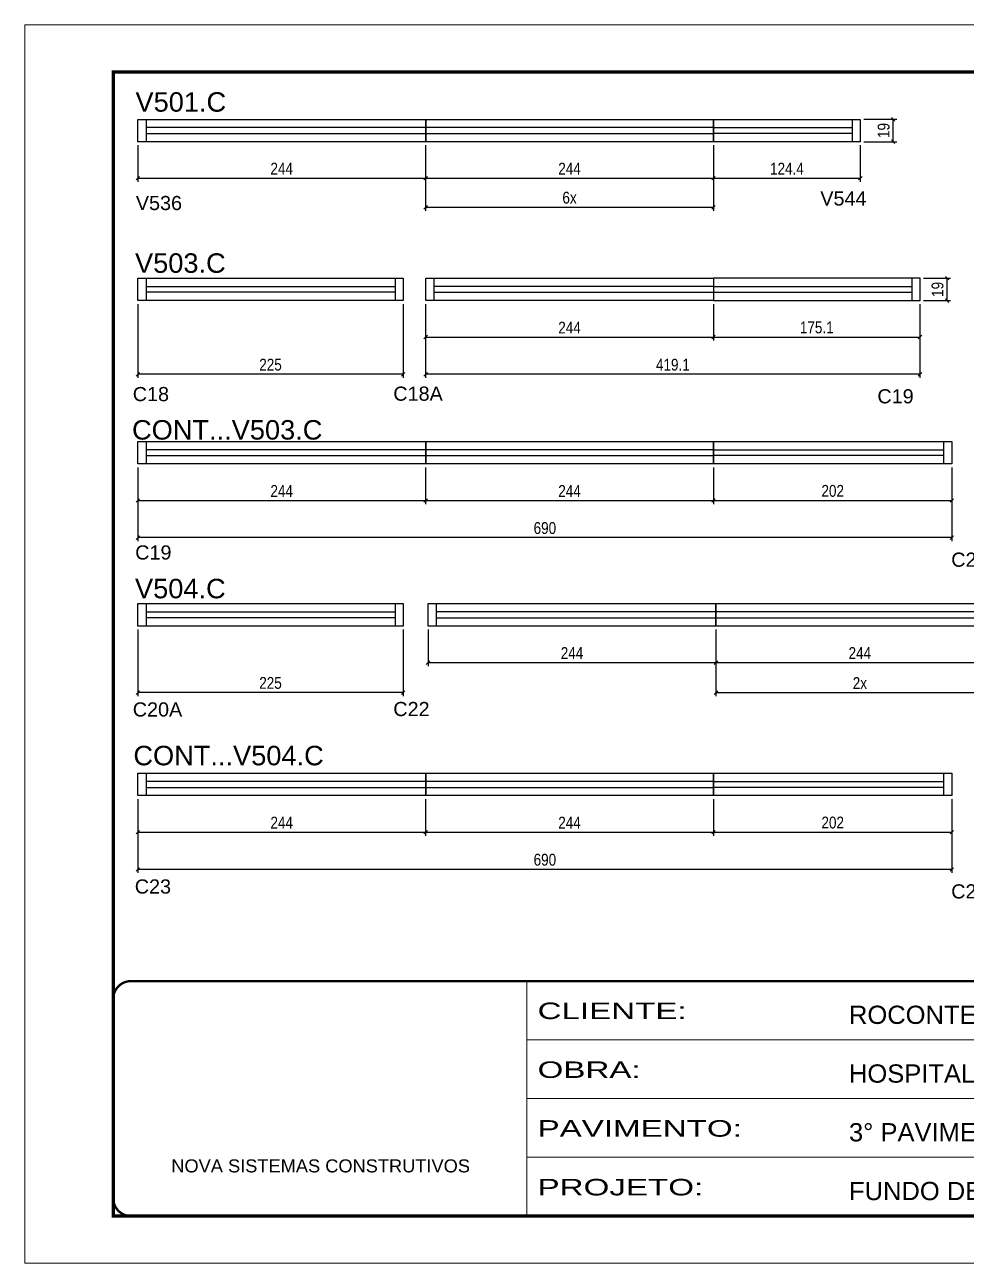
# Model space of a CAD drawing. Extents: x 2216 to 194001, y 226 to 38185.
# Drawn here: x 3815 to 4613, y 2523 to 3573 of the extents above; entities that cross this region are included whole.
import ezdxf

# ---------------------------------------------------------------- set-up
doc = ezdxf.new("R2010")
doc.units = 0
doc.linetypes.add('CONTINUO', pattern=[0])
doc.linetypes.add('DASHED', pattern=[0.75, 0.5, -0.25])
for name, color, linetype in [('5', 5, 'Continuous'), ('COTA', 241, 'Continuous'), ('NOMENCLATURA', 7, 'Continuous'), ('Painéis', 200, 'Continuous'), ('SARR_2.2x7', 40, 'Continuous')]:
    doc.layers.add(name, color=color, linetype=linetype)
for name, color, linetype, lineweight in [('Folhas', 255, 'Continuous', 9), ('Romaneio', 3, 'Continuous', 13), ('SARRAFO DE PRESSAO', 251, 'DASHED', 9)]:
    doc.layers.add(name, color=color, linetype=linetype, lineweight=lineweight)
doc.styles.add('ARIAL', font='arial.ttf')
doc.styles.add('COTA TECNICA-50', font='techl___.ttf', dxfattribs={"height": 10})
doc.styles.get("Standard").update_dxf_attribs({"font": 'arial.ttf'})
doc.styles.add('Tecnologia', font='')
doc.styles.get('Tecnologia').set_extended_font_data('Forgotten Futurist')
doc.dimstyles.new('COTA PAINEL-50', dxfattribs={"dimtxt": 10, "dimasz": 3, "dimexe": 3, "dimexo": 3, "dimgap": 3, "dimtad": 1, "dimdec": 1, "dimzin": 12, "dimdsep": 46, "dimtxsty": 'COTA TECNICA-50', "dimblk1": 'OBLIQUE', "dimblk2": 'OBLIQUE', "dimsah": 1, "dimcen": 0.9, "dimclrd": 4, "dimclre": 4, "dimclrt": 240, "dimadec": 1, "dimazin": 3, "dimtfac": 1, "dimtdec": 1, "dimtmove": 0, "dimatfit": 3, "dimfxl": 1, "dimtolj": 1, "dimtzin": 12, "dimarcsym": 0})

# ---------------------------------------------------------------- blocks, each defined once
blk = doc.blocks.new('9999999999')
at = {"color": 30, "linetype": 'CONTINUO'}
for p, q in [((98564.6, 34230.2), (98564.6, 34429.4)), ((98564.6, 34379.6), (99584, 34379.6)), ((98564.6, 34329.8), (99488, 34329.8)), ((99584, 34329.8), (99488, 34329.8)), ((99488, 34329.8), (99488, 34230.2)), ((98564.6, 34280), (99488, 34280))]:
    blk.add_line(p, q, dxfattribs=at)
at = {"color": 30, "linetype": 'CONTINUO', "const_width": 2}
blk.add_lwpolyline([(99584, 34230.2), (99584, 34414.4, 0.414214), (99569, 34429.4), (98229, 34429.4, 0.414214), (98214, 34414.4), (98214, 34245.2, 0.414214), (98229, 34230.2), (99584, 34230.2)], format="xyb", dxfattribs=at)
at = {"layer": 'Folhas'}
blk.add_lwpolyline([(98139, 34190.2), (99624, 34190.2), (99624, 35240.2), (98139, 35240.2)], close=True, dxfattribs=at)
at = {"layer": 'Folhas', "color": 30, "const_width": 3}
blk.add_lwpolyline([(98214, 34230.2), (99584, 34230.2), (99584, 35200.2), (98214, 35200.2)], close=True, dxfattribs=at)
at = {"color": 7, "linetype": 'Continuous', "ltscale": 5, "style": 'ARIAL'}
for s, height, p in [('ROCONTEC', 15.48, (98837.7, 34393.1)), ('HOSPITAL ASSUNÇÃO', 15.483, (98837.7, 34343.3)), ('3° PAVIMENTO', 15.483, (98837.7, 34293.5)), ('NOVA SISTEMAS CONSTRUTIVOS', 11.059, (98263.2, 34267.2)), ('FUNDO DE VIGA', 15.483, (98837.7, 34243.7))]:
    blk.add_text(s, height=height, dxfattribs=at).set_placement(p)
at = {"layer": 'Folhas', "color": 7, "style": 'Tecnologia', "width": 1.5}
for s, p in [('CLIENTE:', (98573.7, 34397.2)), ('OBRA:', (98573.7, 34347.3)), ('PAVIMENTO:', (98573.7, 34297.5)), ('PROJETO:', (98573.7, 34247.7))]:
    blk.add_text(s, height=14, dxfattribs=at).set_placement(p)
blk = doc.blocks.new('_Oblique')
at = {"color": 0, "linetype": 'ByBlock', "lineweight": -2}
blk.add_line((-0.5, -0.5), (0.5, 0.5), dxfattribs=at)
blk = doc.blocks.new('*D99')
at = {"layer": 'COTA', "color": 4, "linetype": 'ByBlock', "lineweight": -2, "transparency": 16777216}
for p, q in [((4398.5, 3471.1), (4398.5, 3440.2)), ((4523, 3471.1), (4523, 3440.2)), ((4398.5, 3443.2), (4523, 3443.2))]:
    blk.add_line(p, q, dxfattribs=at)
at = {"layer": 'Defpoints', "color": 0, "linetype": 'ByBlock', "transparency": 16777216}
for p in [(4398.5, 3474.1), (4523, 3474.1), (4523, 3443.2)]:
    blk.add_point(p, dxfattribs=at)
at = {"layer": 'COTA', "color": 4, "linetype": 'ByBlock', "lineweight": -2, "transparency": 16777216, "xscale": 3, "yscale": 3, "zscale": 3, "rotation": 180}
blk.add_blockref('_Oblique', (4398.5, 3443.2), dxfattribs=at)
at = {"layer": 'COTA', "color": 4, "linetype": 'ByBlock', "lineweight": -2, "transparency": 16777216, "xscale": 3, "yscale": 3, "zscale": 3}
blk.add_blockref('_Oblique', (4523, 3443.2), dxfattribs=at)
at = {"layer": 'COTA', "color": 240, "linetype": 'ByBlock', "transparency": 16777216, "insert": (4460.8, 3451.3), "char_height": 10, "attachment_point": 5, "style": 'COTA TECNICA-50'}
blk.add_mtext('\\A1;124.4', dxfattribs=at)
blk = doc.blocks.new('*D100')
at = {"layer": 'COTA', "color": 4, "linetype": 'ByBlock', "lineweight": -2, "transparency": 16777216}
for p, q in [((4526, 3493.1), (4553.9, 3493.1)), ((4550.9, 3474.1), (4550.9, 3493.1)), ((4526, 3474.1), (4553.9, 3474.1))]:
    blk.add_line(p, q, dxfattribs=at)
at = {"layer": 'Defpoints', "color": 0, "linetype": 'ByBlock', "transparency": 16777216}
for p in [(4523, 3493.1), (4550.9, 3493.1), (4523, 3474.1)]:
    blk.add_point(p, dxfattribs=at)
at = {"layer": 'COTA', "color": 4, "linetype": 'ByBlock', "lineweight": -2, "transparency": 16777216, "xscale": 3, "yscale": 3, "zscale": 3}
for p, rotation in [((4550.9, 3493.1), 90), ((4550.9, 3474.1), 270)]:
    blk.add_blockref('_Oblique', p, dxfattribs=dict(at, rotation=rotation))
at = {"layer": 'COTA', "color": 240, "linetype": 'ByBlock', "transparency": 16777216, "insert": (4542.8, 3483.6), "char_height": 10, "attachment_point": 5, "rotation": 90, "style": 'COTA TECNICA-50'}
blk.add_mtext('\\A1;19', dxfattribs=at)
blk = doc.blocks.new('*D111')
at = {"layer": 'Defpoints', "color": 0, "linetype": 'ByBlock', "transparency": 16777216}
for p in [(3910.5, 3474.1), (4154.5, 3474.1), (4154.5, 3443.2)]:
    blk.add_point(p, dxfattribs=at)
at = {"layer": 'Romaneio', "color": 4, "linetype": 'ByBlock', "lineweight": -2, "transparency": 16777216}
for p, q in [((3910.5, 3471.1), (3910.5, 3440.2)), ((4154.5, 3471.1), (4154.5, 3440.2)), ((3910.5, 3443.2), (4154.5, 3443.2))]:
    blk.add_line(p, q, dxfattribs=at)
at = {"layer": 'Romaneio', "color": 4, "linetype": 'ByBlock', "lineweight": -2, "transparency": 16777216, "xscale": 3, "yscale": 3, "zscale": 3, "rotation": 180}
blk.add_blockref('_Oblique', (3910.5, 3443.2), dxfattribs=at)
at = {"layer": 'Romaneio', "color": 4, "linetype": 'ByBlock', "lineweight": -2, "transparency": 16777216, "xscale": 3, "yscale": 3, "zscale": 3}
blk.add_blockref('_Oblique', (4154.5, 3443.2), dxfattribs=at)
at = {"layer": 'Romaneio', "color": 240, "linetype": 'ByBlock', "transparency": 16777216, "insert": (4032.5, 3451.3), "char_height": 10, "attachment_point": 5, "style": 'COTA TECNICA-50'}
blk.add_mtext('\\A1;244', dxfattribs=at)
blk = doc.blocks.new('*D6')
at = {"layer": 'Defpoints', "color": 0, "linetype": 'ByBlock', "transparency": 16777216}
for p in [(4154.5, 3474.1), (4398.5, 3474.1), (4398.5, 3443.2)]:
    blk.add_point(p, dxfattribs=at)
at = {"layer": 'Romaneio', "color": 4, "linetype": 'ByBlock', "lineweight": -2, "transparency": 16777216}
for p, q in [((4154.5, 3471.1), (4154.5, 3440.2)), ((4398.5, 3471.1), (4398.5, 3440.2)), ((4154.5, 3443.2), (4398.5, 3443.2))]:
    blk.add_line(p, q, dxfattribs=at)
at = {"layer": 'Romaneio', "color": 4, "linetype": 'ByBlock', "lineweight": -2, "transparency": 16777216, "xscale": 3, "yscale": 3, "zscale": 3, "rotation": 180}
blk.add_blockref('_Oblique', (4154.5, 3443.2), dxfattribs=at)
at = {"layer": 'Romaneio', "color": 4, "linetype": 'ByBlock', "lineweight": -2, "transparency": 16777216, "xscale": 3, "yscale": 3, "zscale": 3}
blk.add_blockref('_Oblique', (4398.5, 3443.2), dxfattribs=at)
at = {"layer": 'Romaneio', "color": 240, "linetype": 'ByBlock', "transparency": 16777216, "insert": (4276.5, 3451.3), "char_height": 10, "attachment_point": 5, "style": 'COTA TECNICA-50'}
blk.add_mtext('\\A1;244', dxfattribs=at)
blk = doc.blocks.new('*D112')
at = {"layer": 'COTA', "color": 4, "linetype": 'ByBlock', "lineweight": -2, "transparency": 16777216}
for p, q in [((4154.5, 3471.1), (4154.5, 3415.5)), ((4398.5, 3471.1), (4398.5, 3415.5)), ((4154.5, 3418.5), (4398.5, 3418.5))]:
    blk.add_line(p, q, dxfattribs=at)
at = {"layer": 'Defpoints', "color": 0, "linetype": 'ByBlock', "transparency": 16777216}
for p in [(4154.5, 3474.1), (4398.5, 3474.1), (4398.5, 3418.5)]:
    blk.add_point(p, dxfattribs=at)
at = {"layer": 'COTA', "color": 4, "linetype": 'ByBlock', "lineweight": -2, "transparency": 16777216, "xscale": 3, "yscale": 3, "zscale": 3, "rotation": 180}
blk.add_blockref('_Oblique', (4154.5, 3418.5), dxfattribs=at)
at = {"layer": 'COTA', "color": 4, "linetype": 'ByBlock', "lineweight": -2, "transparency": 16777216, "xscale": 3, "yscale": 3, "zscale": 3}
blk.add_blockref('_Oblique', (4398.5, 3418.5), dxfattribs=at)
at = {"layer": 'COTA', "color": 240, "linetype": 'ByBlock', "transparency": 16777216, "insert": (4276.5, 3426.6), "char_height": 10, "attachment_point": 5, "style": 'COTA TECNICA-50'}
blk.add_mtext('\\A1;6x', dxfattribs=at)
blk = doc.blocks.new('*D114')
at = {"layer": 'Defpoints', "color": 0, "linetype": 'ByBlock', "transparency": 16777216}
for p in [(4154.5, 3339.4), (4398.5, 3339.4), (4398.5, 3308.5)]:
    blk.add_point(p, dxfattribs=at)
at = {"layer": 'Romaneio', "color": 4, "linetype": 'ByBlock', "lineweight": -2, "transparency": 16777216}
for p, q in [((4154.5, 3336.4), (4154.5, 3305.5)), ((4398.5, 3336.4), (4398.5, 3305.5)), ((4154.5, 3308.5), (4398.5, 3308.5))]:
    blk.add_line(p, q, dxfattribs=at)
at = {"layer": 'Romaneio', "color": 4, "linetype": 'ByBlock', "lineweight": -2, "transparency": 16777216, "xscale": 3, "yscale": 3, "zscale": 3, "rotation": 180}
blk.add_blockref('_Oblique', (4154.5, 3308.5), dxfattribs=at)
at = {"layer": 'Romaneio', "color": 4, "linetype": 'ByBlock', "lineweight": -2, "transparency": 16777216, "xscale": 3, "yscale": 3, "zscale": 3}
blk.add_blockref('_Oblique', (4398.5, 3308.5), dxfattribs=at)
at = {"layer": 'Romaneio', "color": 240, "linetype": 'ByBlock', "transparency": 16777216, "insert": (4276.5, 3316.5), "char_height": 10, "attachment_point": 5, "style": 'COTA TECNICA-50'}
blk.add_mtext('\\A1;244', dxfattribs=at)
blk = doc.blocks.new('*D115')
at = {"layer": 'Defpoints', "color": 0, "linetype": 'ByBlock', "transparency": 16777216}
for p in [(4398.5, 3339.4), (4573.6, 3339.4), (4573.6, 3308.5)]:
    blk.add_point(p, dxfattribs=at)
at = {"layer": 'Romaneio', "color": 4, "linetype": 'ByBlock', "lineweight": -2, "transparency": 16777216}
for p, q in [((4398.5, 3336.4), (4398.5, 3305.5)), ((4573.6, 3336.4), (4573.6, 3305.5)), ((4398.5, 3308.5), (4573.6, 3308.5))]:
    blk.add_line(p, q, dxfattribs=at)
at = {"layer": 'Romaneio', "color": 4, "linetype": 'ByBlock', "lineweight": -2, "transparency": 16777216, "xscale": 3, "yscale": 3, "zscale": 3, "rotation": 180}
blk.add_blockref('_Oblique', (4398.5, 3308.5), dxfattribs=at)
at = {"layer": 'Romaneio', "color": 4, "linetype": 'ByBlock', "lineweight": -2, "transparency": 16777216, "xscale": 3, "yscale": 3, "zscale": 3}
blk.add_blockref('_Oblique', (4573.6, 3308.5), dxfattribs=at)
at = {"layer": 'Romaneio', "color": 240, "linetype": 'ByBlock', "transparency": 16777216, "insert": (4486.1, 3316.6), "char_height": 10, "attachment_point": 5, "style": 'COTA TECNICA-50'}
blk.add_mtext('\\A1;175.1', dxfattribs=at)
blk = doc.blocks.new('*D116')
at = {"layer": 'Defpoints', "color": 0, "linetype": 'ByBlock', "transparency": 16777216}
for p in [(3910.5, 3339.4), (4135.5, 3339.4), (3910.5, 3276.9)]:
    blk.add_point(p, dxfattribs=at)
at = {"layer": 'Romaneio', "color": 4, "linetype": 'ByBlock', "lineweight": -2, "transparency": 16777216}
for p, q in [((3910.5, 3336.4), (3910.5, 3273.9)), ((4135.5, 3336.4), (4135.5, 3273.9)), ((4135.5, 3276.9), (3910.5, 3276.9))]:
    blk.add_line(p, q, dxfattribs=at)
at = {"layer": 'Romaneio', "color": 4, "linetype": 'ByBlock', "lineweight": -2, "transparency": 16777216, "xscale": 3, "yscale": 3, "zscale": 3}
for p, rotation in [((3910.5, 3276.9), 180.0000000081264), ((4135.5, 3276.9), 8.126379569262099e-09)]:
    blk.add_blockref('_Oblique', p, dxfattribs=dict(at, rotation=rotation))
at = {"layer": 'Romaneio', "color": 240, "linetype": 'ByBlock', "transparency": 16777216, "insert": (4023, 3285), "char_height": 10, "attachment_point": 5, "rotation": 0, "style": 'COTA TECNICA-50'}
blk.add_mtext('\\A1;225', dxfattribs=at)
blk = doc.blocks.new('*D117')
at = {"layer": 'COTA', "color": 4, "linetype": 'ByBlock', "lineweight": -2, "transparency": 16777216}
for p, q in [((4398.5, 3197.9), (4398.5, 3166.9)), ((4600.6, 3197.9), (4600.6, 3166.9)), ((4398.5, 3169.9), (4600.6, 3169.9))]:
    blk.add_line(p, q, dxfattribs=at)
at = {"layer": 'Defpoints', "color": 0, "linetype": 'ByBlock', "transparency": 16777216}
for p in [(4398.5, 3200.9), (4600.6, 3200.9), (4600.6, 3169.9)]:
    blk.add_point(p, dxfattribs=at)
at = {"layer": 'COTA', "color": 4, "linetype": 'ByBlock', "lineweight": -2, "transparency": 16777216, "xscale": 3, "yscale": 3, "zscale": 3, "rotation": 180}
blk.add_blockref('_Oblique', (4398.5, 3169.9), dxfattribs=at)
at = {"layer": 'COTA', "color": 4, "linetype": 'ByBlock', "lineweight": -2, "transparency": 16777216, "xscale": 3, "yscale": 3, "zscale": 3}
blk.add_blockref('_Oblique', (4600.6, 3169.9), dxfattribs=at)
at = {"layer": 'COTA', "color": 240, "linetype": 'ByBlock', "transparency": 16777216, "insert": (4499.6, 3178), "char_height": 10, "attachment_point": 5, "style": 'COTA TECNICA-50'}
blk.add_mtext('\\A1;202', dxfattribs=at)
blk = doc.blocks.new('*D118')
at = {"layer": 'Defpoints', "color": 0, "linetype": 'ByBlock', "transparency": 16777216}
for p in [(3910.5, 3200.9), (4154.5, 3200.9), (4154.5, 3169.9)]:
    blk.add_point(p, dxfattribs=at)
at = {"layer": 'Romaneio', "color": 4, "linetype": 'ByBlock', "lineweight": -2, "transparency": 16777216}
for p, q in [((3910.5, 3197.9), (3910.5, 3166.9)), ((4154.5, 3197.9), (4154.5, 3166.9)), ((3910.5, 3169.9), (4154.5, 3169.9))]:
    blk.add_line(p, q, dxfattribs=at)
at = {"layer": 'Romaneio', "color": 4, "linetype": 'ByBlock', "lineweight": -2, "transparency": 16777216, "xscale": 3, "yscale": 3, "zscale": 3, "rotation": 180}
blk.add_blockref('_Oblique', (3910.5, 3169.9), dxfattribs=at)
at = {"layer": 'Romaneio', "color": 4, "linetype": 'ByBlock', "lineweight": -2, "transparency": 16777216, "xscale": 3, "yscale": 3, "zscale": 3}
blk.add_blockref('_Oblique', (4154.5, 3169.9), dxfattribs=at)
at = {"layer": 'Romaneio', "color": 240, "linetype": 'ByBlock', "transparency": 16777216, "insert": (4032.5, 3178), "char_height": 10, "attachment_point": 5, "style": 'COTA TECNICA-50'}
blk.add_mtext('\\A1;244', dxfattribs=at)
blk = doc.blocks.new('*D10')
at = {"layer": 'Defpoints', "color": 0, "linetype": 'ByBlock', "transparency": 16777216}
for p in [(4154.5, 3200.9), (4398.5, 3200.9), (4398.5, 3169.9)]:
    blk.add_point(p, dxfattribs=at)
at = {"layer": 'Romaneio', "color": 4, "linetype": 'ByBlock', "lineweight": -2, "transparency": 16777216}
for p, q in [((4154.5, 3197.9), (4154.5, 3166.9)), ((4398.5, 3197.9), (4398.5, 3166.9)), ((4154.5, 3169.9), (4398.5, 3169.9))]:
    blk.add_line(p, q, dxfattribs=at)
at = {"layer": 'Romaneio', "color": 4, "linetype": 'ByBlock', "lineweight": -2, "transparency": 16777216, "xscale": 3, "yscale": 3, "zscale": 3, "rotation": 180}
blk.add_blockref('_Oblique', (4154.5, 3169.9), dxfattribs=at)
at = {"layer": 'Romaneio', "color": 4, "linetype": 'ByBlock', "lineweight": -2, "transparency": 16777216, "xscale": 3, "yscale": 3, "zscale": 3}
blk.add_blockref('_Oblique', (4398.5, 3169.9), dxfattribs=at)
at = {"layer": 'Romaneio', "color": 240, "linetype": 'ByBlock', "transparency": 16777216, "insert": (4276.5, 3178), "char_height": 10, "attachment_point": 5, "style": 'COTA TECNICA-50'}
blk.add_mtext('\\A1;244', dxfattribs=at)
blk = doc.blocks.new('*D11')
at = {"layer": 'COTA', "color": 4, "linetype": 'ByBlock', "lineweight": -2, "transparency": 16777216}
for p, q in [((3910.5, 3197.9), (3910.5, 3135.4)), ((4600.6, 3197.9), (4600.6, 3135.4)), ((4600.6, 3138.4), (3910.5, 3138.4))]:
    blk.add_line(p, q, dxfattribs=at)
at = {"layer": 'Defpoints', "color": 0, "linetype": 'ByBlock', "transparency": 16777216}
for p in [(3910.5, 3200.9), (4600.6, 3200.9), (3910.5, 3138.4)]:
    blk.add_point(p, dxfattribs=at)
at = {"layer": 'COTA', "color": 4, "linetype": 'ByBlock', "lineweight": -2, "transparency": 16777216, "xscale": 3, "yscale": 3, "zscale": 3, "rotation": 180}
blk.add_blockref('_Oblique', (3910.5, 3138.4), dxfattribs=at)
at = {"layer": 'COTA', "color": 4, "linetype": 'ByBlock', "lineweight": -2, "transparency": 16777216, "xscale": 3, "yscale": 3, "zscale": 3}
blk.add_blockref('_Oblique', (4600.6, 3138.4), dxfattribs=at)
at = {"layer": 'COTA', "color": 240, "linetype": 'ByBlock', "transparency": 16777216, "insert": (4255.6, 3146.5), "char_height": 10, "attachment_point": 5, "style": 'COTA TECNICA-50'}
blk.add_mtext('\\A1;690', dxfattribs=at)
blk = doc.blocks.new('*D122')
at = {"layer": 'COTA', "color": 4, "linetype": 'ByBlock', "lineweight": -2, "transparency": 16777216}
for p, q in [((4154.5, 3336.4), (4154.5, 3273.9)), ((4573.6, 3336.4), (4573.6, 3273.9)), ((4573.6, 3276.9), (4154.5, 3276.9))]:
    blk.add_line(p, q, dxfattribs=at)
at = {"layer": 'Defpoints', "color": 0, "linetype": 'ByBlock', "transparency": 16777216}
for p in [(4154.5, 3339.4), (4573.6, 3339.4), (4154.5, 3276.9)]:
    blk.add_point(p, dxfattribs=at)
at = {"layer": 'COTA', "color": 4, "linetype": 'ByBlock', "lineweight": -2, "transparency": 16777216, "xscale": 3, "yscale": 3, "zscale": 3, "rotation": 180}
blk.add_blockref('_Oblique', (4154.5, 3276.9), dxfattribs=at)
at = {"layer": 'COTA', "color": 4, "linetype": 'ByBlock', "lineweight": -2, "transparency": 16777216, "xscale": 3, "yscale": 3, "zscale": 3}
blk.add_blockref('_Oblique', (4573.6, 3276.9), dxfattribs=at)
at = {"layer": 'COTA', "color": 240, "linetype": 'ByBlock', "transparency": 16777216, "insert": (4364.1, 3285), "char_height": 10, "attachment_point": 5, "style": 'COTA TECNICA-50'}
blk.add_mtext('\\A1;419.1', dxfattribs=at)
blk = doc.blocks.new('*D124')
at = {"layer": 'Defpoints', "color": 0, "linetype": 'ByBlock', "transparency": 16777216}
for p in [(3910.5, 3063.5), (4135.5, 3063.5), (3910.5, 3007)]:
    blk.add_point(p, dxfattribs=at)
at = {"layer": 'Romaneio', "color": 4, "linetype": 'ByBlock', "lineweight": -2, "transparency": 16777216}
for p, q in [((3910.5, 3060.5), (3910.5, 3004)), ((4135.5, 3060.5), (4135.5, 3004)), ((4135.5, 3007), (3910.5, 3007))]:
    blk.add_line(p, q, dxfattribs=at)
at = {"layer": 'Romaneio', "color": 4, "linetype": 'ByBlock', "lineweight": -2, "transparency": 16777216, "xscale": 3, "yscale": 3, "zscale": 3}
for p, rotation in [((3910.5, 3007), 180.0000000081264), ((4135.5, 3007), 8.126379569262099e-09)]:
    blk.add_blockref('_Oblique', p, dxfattribs=dict(at, rotation=rotation))
at = {"layer": 'Romaneio', "color": 240, "linetype": 'ByBlock', "transparency": 16777216, "insert": (4023, 3015.2), "char_height": 10, "attachment_point": 5, "rotation": 0, "style": 'COTA TECNICA-50'}
blk.add_mtext('\\A1;225', dxfattribs=at)
blk = doc.blocks.new('*D125')
at = {"layer": 'COTA', "color": 4, "linetype": 'ByBlock', "lineweight": -2, "transparency": 16777216}
for p, q in [((4398.5, 2916.7), (4398.5, 2885.7)), ((4600.6, 2916.7), (4600.6, 2885.7)), ((4398.5, 2888.7), (4600.6, 2888.7))]:
    blk.add_line(p, q, dxfattribs=at)
at = {"layer": 'Defpoints', "color": 0, "linetype": 'ByBlock', "transparency": 16777216}
for p in [(4398.5, 2919.7), (4600.6, 2919.7), (4600.6, 2888.7)]:
    blk.add_point(p, dxfattribs=at)
at = {"layer": 'COTA', "color": 4, "linetype": 'ByBlock', "lineweight": -2, "transparency": 16777216, "xscale": 3, "yscale": 3, "zscale": 3, "rotation": 180}
blk.add_blockref('_Oblique', (4398.5, 2888.7), dxfattribs=at)
at = {"layer": 'COTA', "color": 4, "linetype": 'ByBlock', "lineweight": -2, "transparency": 16777216, "xscale": 3, "yscale": 3, "zscale": 3}
blk.add_blockref('_Oblique', (4600.6, 2888.7), dxfattribs=at)
at = {"layer": 'COTA', "color": 240, "linetype": 'ByBlock', "transparency": 16777216, "insert": (4499.6, 2896.8), "char_height": 10, "attachment_point": 5, "style": 'COTA TECNICA-50'}
blk.add_mtext('\\A1;202', dxfattribs=at)
blk = doc.blocks.new('*D126')
at = {"layer": 'Defpoints', "color": 0, "linetype": 'ByBlock', "transparency": 16777216}
for p in [(3910.5, 2919.7), (4154.5, 2919.7), (4154.5, 2888.7)]:
    blk.add_point(p, dxfattribs=at)
at = {"layer": 'Romaneio', "color": 4, "linetype": 'ByBlock', "lineweight": -2, "transparency": 16777216}
for p, q in [((3910.5, 2916.7), (3910.5, 2885.7)), ((4154.5, 2916.7), (4154.5, 2885.7)), ((3910.5, 2888.7), (4154.5, 2888.7))]:
    blk.add_line(p, q, dxfattribs=at)
at = {"layer": 'Romaneio', "color": 4, "linetype": 'ByBlock', "lineweight": -2, "transparency": 16777216, "xscale": 3, "yscale": 3, "zscale": 3, "rotation": 180}
blk.add_blockref('_Oblique', (3910.5, 2888.7), dxfattribs=at)
at = {"layer": 'Romaneio', "color": 4, "linetype": 'ByBlock', "lineweight": -2, "transparency": 16777216, "xscale": 3, "yscale": 3, "zscale": 3}
blk.add_blockref('_Oblique', (4154.5, 2888.7), dxfattribs=at)
at = {"layer": 'Romaneio', "color": 240, "linetype": 'ByBlock', "transparency": 16777216, "insert": (4032.5, 2896.8), "char_height": 10, "attachment_point": 5, "style": 'COTA TECNICA-50'}
blk.add_mtext('\\A1;244', dxfattribs=at)
blk = doc.blocks.new('*D12')
at = {"layer": 'Defpoints', "color": 0, "linetype": 'ByBlock', "transparency": 16777216}
for p in [(4154.5, 2919.7), (4398.5, 2919.7), (4398.5, 2888.7)]:
    blk.add_point(p, dxfattribs=at)
at = {"layer": 'Romaneio', "color": 4, "linetype": 'ByBlock', "lineweight": -2, "transparency": 16777216}
for p, q in [((4154.5, 2916.7), (4154.5, 2885.7)), ((4398.5, 2916.7), (4398.5, 2885.7)), ((4154.5, 2888.7), (4398.5, 2888.7))]:
    blk.add_line(p, q, dxfattribs=at)
at = {"layer": 'Romaneio', "color": 4, "linetype": 'ByBlock', "lineweight": -2, "transparency": 16777216, "xscale": 3, "yscale": 3, "zscale": 3, "rotation": 180}
blk.add_blockref('_Oblique', (4154.5, 2888.7), dxfattribs=at)
at = {"layer": 'Romaneio', "color": 4, "linetype": 'ByBlock', "lineweight": -2, "transparency": 16777216, "xscale": 3, "yscale": 3, "zscale": 3}
blk.add_blockref('_Oblique', (4398.5, 2888.7), dxfattribs=at)
at = {"layer": 'Romaneio', "color": 240, "linetype": 'ByBlock', "transparency": 16777216, "insert": (4276.5, 2896.8), "char_height": 10, "attachment_point": 5, "style": 'COTA TECNICA-50'}
blk.add_mtext('\\A1;244', dxfattribs=at)
blk = doc.blocks.new('*D13')
at = {"layer": 'COTA', "color": 4, "linetype": 'ByBlock', "lineweight": -2, "transparency": 16777216}
for p, q in [((3910.5, 2916.7), (3910.5, 2854.1)), ((4600.6, 2916.7), (4600.6, 2854.1)), ((4600.6, 2857.1), (3910.5, 2857.1))]:
    blk.add_line(p, q, dxfattribs=at)
at = {"layer": 'Defpoints', "color": 0, "linetype": 'ByBlock', "transparency": 16777216}
for p in [(3910.5, 2919.7), (4600.6, 2919.7), (3910.5, 2857.1)]:
    blk.add_point(p, dxfattribs=at)
at = {"layer": 'COTA', "color": 4, "linetype": 'ByBlock', "lineweight": -2, "transparency": 16777216, "xscale": 3, "yscale": 3, "zscale": 3, "rotation": 180}
blk.add_blockref('_Oblique', (3910.5, 2857.1), dxfattribs=at)
at = {"layer": 'COTA', "color": 4, "linetype": 'ByBlock', "lineweight": -2, "transparency": 16777216, "xscale": 3, "yscale": 3, "zscale": 3}
blk.add_blockref('_Oblique', (4600.6, 2857.1), dxfattribs=at)
at = {"layer": 'COTA', "color": 240, "linetype": 'ByBlock', "transparency": 16777216, "insert": (4255.6, 2865.3), "char_height": 10, "attachment_point": 5, "style": 'COTA TECNICA-50'}
blk.add_mtext('\\A1;690', dxfattribs=at)
blk = doc.blocks.new('*D173')
at = {"layer": 'Defpoints', "color": 0, "linetype": 'ByBlock', "transparency": 16777216}
for p in [(4156.6, 3063.5), (4400.6, 3063.5), (4400.6, 3032.5)]:
    blk.add_point(p, dxfattribs=at)
at = {"layer": 'Romaneio', "color": 4, "linetype": 'ByBlock', "lineweight": -2, "transparency": 16777216}
for p, q in [((4156.6, 3060.5), (4156.6, 3029.5)), ((4400.6, 3060.5), (4400.6, 3029.5)), ((4156.6, 3032.5), (4400.6, 3032.5))]:
    blk.add_line(p, q, dxfattribs=at)
at = {"layer": 'Romaneio', "color": 4, "linetype": 'ByBlock', "lineweight": -2, "transparency": 16777216, "xscale": 3, "yscale": 3, "zscale": 3, "rotation": 180}
blk.add_blockref('_Oblique', (4156.6, 3032.5), dxfattribs=at)
at = {"layer": 'Romaneio', "color": 4, "linetype": 'ByBlock', "lineweight": -2, "transparency": 16777216, "xscale": 3, "yscale": 3, "zscale": 3}
blk.add_blockref('_Oblique', (4400.6, 3032.5), dxfattribs=at)
at = {"layer": 'Romaneio', "color": 240, "linetype": 'ByBlock', "transparency": 16777216, "insert": (4278.6, 3040.6), "char_height": 10, "attachment_point": 5, "style": 'COTA TECNICA-50'}
blk.add_mtext('\\A1;244', dxfattribs=at)
blk = doc.blocks.new('*D47')
at = {"layer": 'Defpoints', "color": 0, "linetype": 'ByBlock', "transparency": 16777216}
for p in [(4400.6, 3063.5), (4644.6, 3063.5), (4644.6, 3032.5)]:
    blk.add_point(p, dxfattribs=at)
at = {"layer": 'Romaneio', "color": 4, "linetype": 'ByBlock', "lineweight": -2, "transparency": 16777216}
for p, q in [((4400.6, 3060.5), (4400.6, 3029.5)), ((4644.6, 3060.5), (4644.6, 3029.5)), ((4400.6, 3032.5), (4644.6, 3032.5))]:
    blk.add_line(p, q, dxfattribs=at)
at = {"layer": 'Romaneio', "color": 4, "linetype": 'ByBlock', "lineweight": -2, "transparency": 16777216, "xscale": 3, "yscale": 3, "zscale": 3, "rotation": 180}
blk.add_blockref('_Oblique', (4400.6, 3032.5), dxfattribs=at)
at = {"layer": 'Romaneio', "color": 4, "linetype": 'ByBlock', "lineweight": -2, "transparency": 16777216, "xscale": 3, "yscale": 3, "zscale": 3}
blk.add_blockref('_Oblique', (4644.6, 3032.5), dxfattribs=at)
at = {"layer": 'Romaneio', "color": 240, "linetype": 'ByBlock', "transparency": 16777216, "insert": (4522.6, 3040.6), "char_height": 10, "attachment_point": 5, "style": 'COTA TECNICA-50'}
blk.add_mtext('\\A1;244', dxfattribs=at)
blk = doc.blocks.new('*D174')
at = {"layer": 'COTA', "color": 4, "linetype": 'ByBlock', "lineweight": -2, "transparency": 16777216}
for p, q in [((4400.6, 3060.5), (4400.6, 3004)), ((4644.6, 3060.5), (4644.6, 3004)), ((4400.6, 3007), (4644.6, 3007))]:
    blk.add_line(p, q, dxfattribs=at)
at = {"layer": 'Defpoints', "color": 0, "linetype": 'ByBlock', "transparency": 16777216}
for p in [(4400.6, 3063.5), (4644.6, 3063.5), (4644.6, 3007)]:
    blk.add_point(p, dxfattribs=at)
at = {"layer": 'COTA', "color": 4, "linetype": 'ByBlock', "lineweight": -2, "transparency": 16777216, "xscale": 3, "yscale": 3, "zscale": 3, "rotation": 180}
blk.add_blockref('_Oblique', (4400.6, 3007), dxfattribs=at)
at = {"layer": 'COTA', "color": 4, "linetype": 'ByBlock', "lineweight": -2, "transparency": 16777216, "xscale": 3, "yscale": 3, "zscale": 3}
blk.add_blockref('_Oblique', (4644.6, 3007), dxfattribs=at)
at = {"layer": 'COTA', "color": 240, "linetype": 'ByBlock', "transparency": 16777216, "insert": (4522.6, 3015.1), "char_height": 10, "attachment_point": 5, "style": 'COTA TECNICA-50'}
blk.add_mtext('\\A1;2x', dxfattribs=at)
blk = doc.blocks.new('*D208')
at = {"layer": 'COTA', "color": 4, "linetype": 'ByBlock', "lineweight": -2, "transparency": 16777216}
for p, q in [((4576.6, 3358.4), (4599.6, 3358.4)), ((4596.6, 3339.4), (4596.6, 3358.4)), ((4576.6, 3339.4), (4599.6, 3339.4))]:
    blk.add_line(p, q, dxfattribs=at)
at = {"layer": 'Defpoints', "color": 0, "linetype": 'ByBlock', "transparency": 16777216}
for p in [(4573.6, 3358.4), (4596.6, 3358.4), (4573.6, 3339.4)]:
    blk.add_point(p, dxfattribs=at)
at = {"layer": 'COTA', "color": 4, "linetype": 'ByBlock', "lineweight": -2, "transparency": 16777216, "xscale": 3, "yscale": 3, "zscale": 3}
for p, rotation in [((4596.6, 3358.4), 90), ((4596.6, 3339.4), 270)]:
    blk.add_blockref('_Oblique', p, dxfattribs=dict(at, rotation=rotation))
at = {"layer": 'COTA', "color": 240, "linetype": 'ByBlock', "transparency": 16777216, "insert": (4588.5, 3348.9), "char_height": 10, "attachment_point": 5, "rotation": 90, "style": 'COTA TECNICA-50'}
blk.add_mtext('\\A1;19', dxfattribs=at)

msp = doc.modelspace()

# ---------------------------------------------------------------- linework, layer by layer
at = {"layer": 'Painéis', "linetype": 'Continuous'}
for points in [[(3910.55, 3493.06), (4154.55, 3493.06), (4154.55, 3474.06), (3910.55, 3474.06)], [(4154.55, 3493.06), (4398.55, 3493.06), (4398.55, 3474.06), (4154.55, 3474.06)], [(3910.55, 3358.45), (4135.55, 3358.45), (4135.55, 3339.45), (3910.55, 3339.45)], [(4154.55, 3358.45), (4398.55, 3358.45), (4398.55, 3339.45), (4154.55, 3339.45)], [(4398.55, 3339.45), (4573.65, 3339.45), (4573.65, 3358.45), (4398.55, 3358.45)], [(3910.55, 3219.93), (4154.55, 3219.93), (4154.55, 3200.93), (3910.55, 3200.93)], [(4154.55, 3219.93), (4398.55, 3219.93), (4398.55, 3200.93), (4154.55, 3200.93)], [(3910.55, 3082.49), (4135.55, 3082.49), (4135.55, 3063.49), (3910.55, 3063.49)], [(4156.56, 3082.49), (4400.56, 3082.49), (4400.56, 3063.49), (4156.56, 3063.49)], [(4400.56, 3082.49), (4644.56, 3082.49), (4644.56, 3063.49), (4400.56, 3063.49)], [(3910.55, 2938.69), (4154.55, 2938.69), (4154.55, 2919.69), (3910.55, 2919.69)], [(4154.55, 2938.69), (4398.55, 2938.69), (4398.55, 2919.69), (4154.55, 2919.69)]]:
    msp.add_lwpolyline(points, close=True, dxfattribs=at)
at = {"layer": 'Painéis', "linetype": 'ByBlock'}
for points in [[(4398.55, 3493.06), (4522.98, 3493.06), (4522.98, 3474.06), (4398.55, 3474.06)], [(4398.55, 3219.93), (4600.58, 3219.93), (4600.58, 3200.93), (4398.55, 3200.93)], [(4398.55, 2938.69), (4600.58, 2938.69), (4600.58, 2919.69), (4398.55, 2919.69)]]:
    msp.add_lwpolyline(points, close=True, dxfattribs=at)
at = {"layer": 'SARR_2.2x7', "linetype": 'Continuous'}
for p, q in [((3917.55, 3493.06), (3917.55, 3474.06)), ((4154.55, 3486.06), (3917.55, 3486.06)), ((4398.55, 3486.06), (4154.55, 3486.06)), ((4398.55, 3486.06), (4516.01, 3486.06)), ((4516.01, 3493.06), (4516.01, 3474.06)), ((3917.55, 3481.06), (4154.55, 3481.06)), ((4154.55, 3481.06), (4398.55, 3481.06)), ((4516.01, 3481.06), (4398.55, 3481.06)), ((3917.55, 3358.45), (3917.55, 3339.45)), ((3917.55, 3351.45), (4128.55, 3351.45)), ((4128.55, 3358.45), (4128.55, 3339.45)), ((4161.55, 3358.45), (4161.55, 3339.45)), ((4398.55, 3351.45), (4161.55, 3351.45)), ((4398.55, 3351.45), (4566.65, 3351.45)), ((4566.65, 3358.45), (4566.65, 3339.45)), ((4128.55, 3346.45), (3917.55, 3346.45)), ((4161.55, 3346.45), (4398.55, 3346.45)), ((4398.55, 3346.45), (4566.65, 3346.45)), ((3917.55, 3219.93), (3917.55, 3200.93)), ((4593.61, 3219.93), (4593.61, 3200.93)), ((4154.55, 3212.93), (3917.55, 3212.93)), ((3917.55, 3207.93), (4154.55, 3207.93)), ((4398.55, 3212.93), (4154.55, 3212.93)), ((4154.55, 3207.93), (4398.55, 3207.93)), ((4398.55, 3212.93), (4593.61, 3212.93)), ((4593.61, 3207.93), (4398.55, 3207.93)), ((3917.55, 3082.49), (3917.55, 3063.49)), ((4128.55, 3082.49), (4128.55, 3063.49)), ((4163.56, 3082.49), (4163.56, 3063.49)), ((3917.55, 3075.49), (4128.55, 3075.49)), ((4128.55, 3070.49), (3917.55, 3070.49)), ((4400.56, 3075.49), (4163.56, 3075.49)), ((4163.56, 3070.49), (4400.56, 3070.49)), ((4644.56, 3075.49), (4400.56, 3075.49)), ((4400.56, 3070.49), (4644.56, 3070.49)), ((3917.55, 2938.69), (3917.55, 2919.69)), ((4154.55, 2931.69), (3917.55, 2931.69)), ((4398.55, 2931.69), (4154.55, 2931.69)), ((4398.55, 2931.69), (4593.61, 2931.69)), ((4593.61, 2938.69), (4593.61, 2919.69)), ((3917.55, 2926.69), (4154.55, 2926.69)), ((4154.55, 2926.69), (4398.55, 2926.69)), ((4593.61, 2926.69), (4398.55, 2926.69))]:
    msp.add_line(p, q, dxfattribs=at)

# ---------------------------------------------------------------- block references
at = {"layer": 'SARRAFO DE PRESSAO', "color": 6, "linetype": 'ByBlock'}
msp.add_blockref('9999999999', (-94324.29, -31666.96), dxfattribs=at)

# ---------------------------------------------------------------- texts
at = {"layer": '5', "linetype": 'Continuous'}
for s, p in [('V536', (3908.86, 3416.12)), ('V544', (4489.1, 3419.98)), ('C18', (3906.24, 3254.13)), ('C18A', (4127.11, 3254.5)), ('C19', (4537.48, 3252.27)), ('C19', (3908.32, 3119.86)), ('C20', (4600.08, 3113.75)), ('C20A', (3906.24, 2986.76)), ('C22', (4127.11, 2987.13)), ('C23', (3907.95, 2836.66)), ('C24', (4600.08, 2832.5))]:
    msp.add_text(s, height=12, rotation=359.99996, dxfattribs=at).set_placement(p)
at = {"layer": 'NOMENCLATURA', "linetype": 'Continuous'}
for s, p in [('V501.C', (3908.54, 3499.56)), ('V503.C', (3908.15, 3362.96)), ('CONT...V503.C', (3905.61, 3221.56)), ('V504.C', (3908.15, 3087)), ('CONT...V504.C', (3906.77, 2945.41))]:
    msp.add_text(s, height=16.5, dxfattribs=at).set_placement(p)

# ---------------------------------------------------------------- dimensions: what is measured, and where the dimension line sits
at = {"layer": 'COTA', "linetype": 'ByBlock'}
for base, p1, p2, picture, middle in [((4550.91, 3493.06), (4522.98, 3474.06), (4522.98, 3493.06), '*D100', (4542.82, 3483.56)), ((4596.57, 3358.45), (4573.65, 3339.45), (4573.65, 3358.45), '*D208', (4588.48, 3348.95))]:
    dim = msp.add_linear_dim(base=base, p1=p1, p2=p2, angle=90, dimstyle='COTA PAINEL-50', override={"dimarcsym": 1}, dxfattribs=at)
    dim.commit()
    dim.dimension.update_dxf_attribs({"geometry": picture, "text_midpoint": middle})
for base, p1, p2, text, picture, middle in [((4398.55, 3418.54), (4154.55, 3474.06), (4398.55, 3474.06), '6x', '*D112', (4276.55, 3426.64)), ((4644.56, 3007.04), (4400.56, 3063.49), (4644.56, 3063.49), '2x', '*D174', (4522.56, 3015.1))]:
    dim = msp.add_linear_dim(base=base, p1=p1, p2=p2, text=text, dimstyle='COTA PAINEL-50', override={"dimarcsym": 1}, dxfattribs=at)
    dim.commit()
    dim.dimension.update_dxf_attribs({"geometry": picture, "text_midpoint": middle})
for base, p1, p2, picture, middle in [((4522.98, 3443.25), (4398.55, 3474.06), (4522.98, 3474.06), '*D99', (4460.76, 3451.32)), ((4154.55, 3276.88), (4573.65, 3339.45), (4154.55, 3339.45), '*D122', (4364.1, 3284.99)), ((3910.55, 3138.36), (4600.58, 3200.93), (3910.55, 3200.93), '*D11', (4255.56, 3146.5)), ((4600.58, 3169.94), (4398.55, 3200.93), (4600.58, 3200.93), '*D117', (4499.56, 3178.04)), ((3910.55, 2857.12), (4600.58, 2919.69), (3910.55, 2919.69), '*D13', (4255.56, 2865.25)), ((4600.58, 2888.7), (4398.55, 2919.69), (4600.58, 2919.69), '*D125', (4499.56, 2896.8))]:
    dim = msp.add_linear_dim(base=base, p1=p1, p2=p2, dimstyle='COTA PAINEL-50', override={"dimarcsym": 1}, dxfattribs=at)
    dim.commit()
    dim.dimension.update_dxf_attribs({"geometry": picture, "text_midpoint": middle})
at = {"layer": 'Romaneio', "linetype": 'ByBlock'}
for p1, p2, distance, picture, middle in [((3910.55, 3474.06), (4154.55, 3474.06), -30.81, '*D111', (4032.55, 3451.32)), ((4154.55, 3474.06), (4398.55, 3474.06), -30.81, '*D6', (4276.55, 3451.32)), ((4135.55, 3339.45), (3910.55, 3339.45), 62.56, '*D116', (4023.05, 3284.99)), ((4154.55, 3339.45), (4398.55, 3339.45), -30.99, '*D114', (4276.55, 3316.53)), ((4398.55, 3339.45), (4573.65, 3339.45), -30.99, '*D115', (4486.1, 3316.57)), ((3910.55, 3200.93), (4154.55, 3200.93), -30.99, '*D118', (4032.55, 3178.01)), ((4154.55, 3200.93), (4398.55, 3200.93), -30.99, '*D10', (4276.55, 3178.01)), ((4135.55, 3063.49), (3910.55, 3063.49), 56.45, '*D124', (4023.05, 3015.15)), ((4156.56, 3063.49), (4400.56, 3063.49), -30.99, '*D173', (4278.56, 3040.57)), ((4400.56, 3063.49), (4644.56, 3063.49), -30.99, '*D47', (4522.56, 3040.57)), ((3910.55, 2919.69), (4154.55, 2919.69), -30.99, '*D126', (4032.55, 2896.77)), ((4154.55, 2919.69), (4398.55, 2919.69), -30.99, '*D12', (4276.55, 2896.77))]:
    dim = msp.add_aligned_dim(p1=p1, p2=p2, distance=distance, dimstyle='COTA PAINEL-50', override={"dimarcsym": 1}, dxfattribs=at)
    dim.commit()
    dim.dimension.update_dxf_attribs({"geometry": picture, "text_midpoint": middle})

doc.saveas('drawing.dxf')
